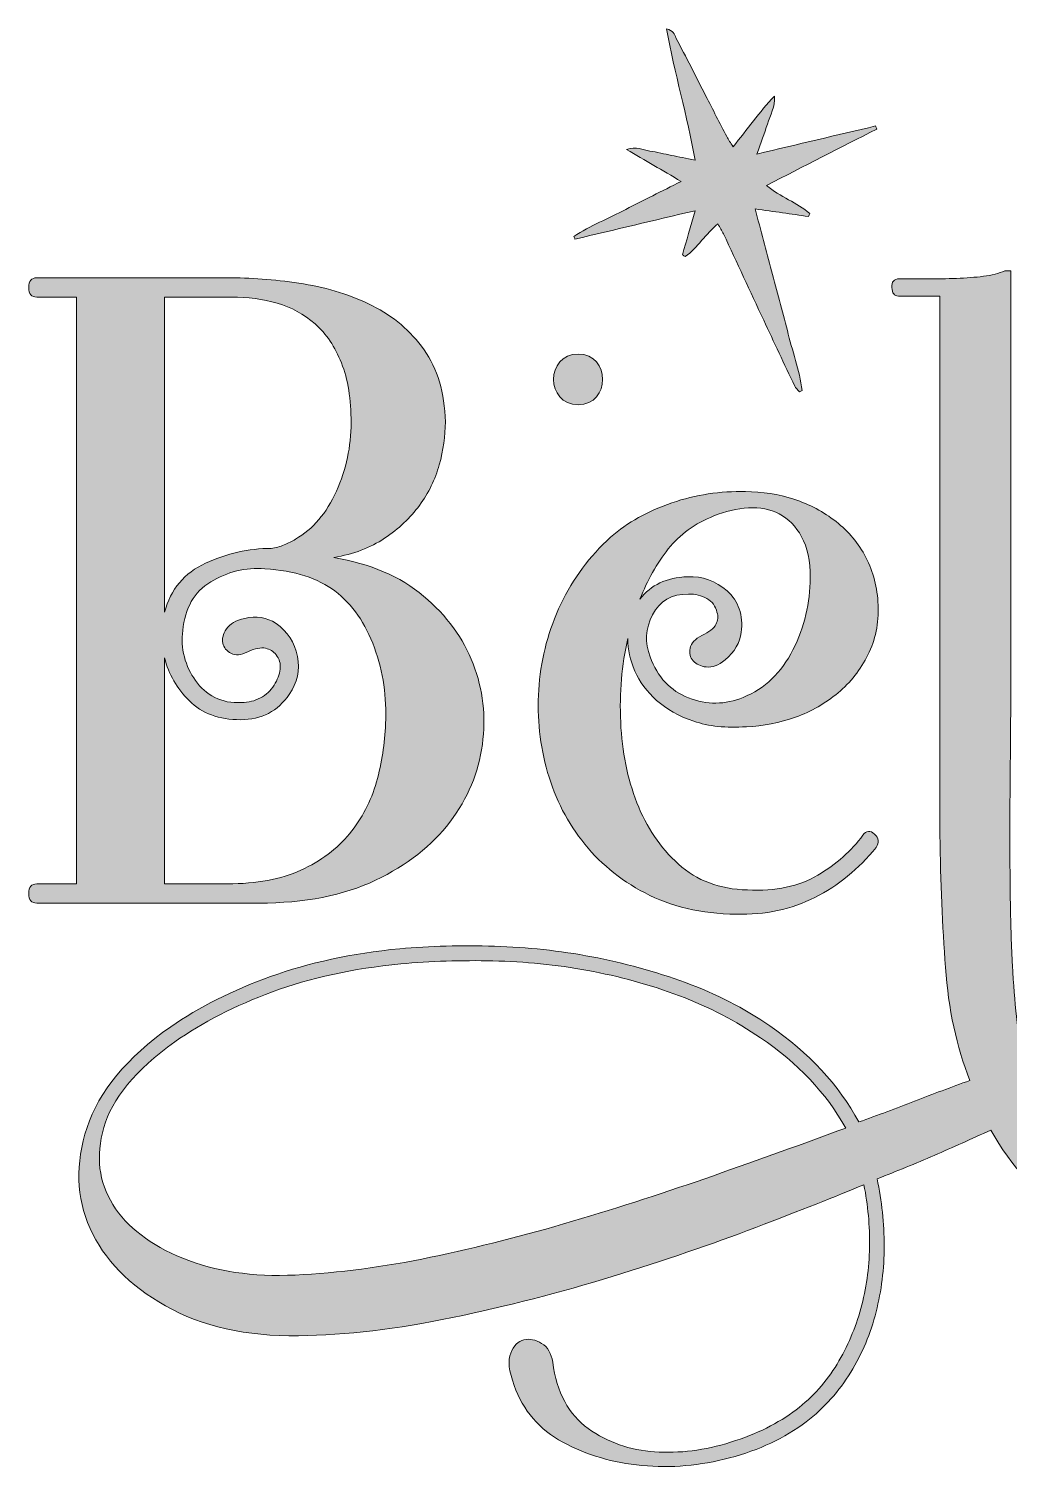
# Model space of a CAD drawing. Header units: inches. Extents: x 77 to 1005, y -819 to -262.
# Drawn here: x 77 to 456, y -819 to -262 of the extents above; entities that cross this region are included whole.
import ezdxf

# ---------------------------------------------------------------- set-up
doc = ezdxf.new("R2010")
doc.units = ezdxf.units.IN
doc.header["$MEASUREMENT"] = 0
doc.layers.add('Layer 1', color=7, linetype='Continuous')

# ---------------------------------------------------------------- blocks, each defined once
blk = doc.blocks.new('block 2')
at = {"layer": 'Layer 1', "true_color": 0xffffff}
h = blk.add_hatch(color=7, dxfattribs=at)
h.dxf.hatch_style = 2
edge = h.paths.add_edge_path()
edge.add_spline(control_points=[(334.54, -332.07), (332.75, -338.2), (331.14, -343.7), (329.54, -349.2), (329.91, -349.41), (330.29, -349.63), (330.66, -349.85), (335.51, -346.44), (338.52, -341.02), (343.28, -337.19), (344.09, -338.61), (344.9, -339.79), (345.5, -341.08), (350.69, -352.19), (355.83, -363.33), (361.02, -374.45), (364.99, -382.96), (368.99, -391.47), (373.03, -399.96), (373.43, -400.8), (374.25, -401.45), (374.87, -402.18), (375.22, -402.03), (375.56, -401.87), (375.91, -401.71), (374.91, -393.77), (372.02, -386.23), (370.18, -378.47), (368.33, -370.73), (366.14, -363.06), (364.09, -355.36), (362.02, -347.58), (359.94, -339.79), (357.7, -331.39), (365.04, -332.43), (371.7, -333.37), (378.35, -334.31), (378.51, -333.91), (378.68, -333.52), (378.84, -333.12), (373.92, -328.94), (367.5, -326.84), (362.07, -322.29), (376.62, -314.85), (390.71, -307.66), (404.79, -300.46), (404.65, -300.06), (404.51, -299.66), (404.37, -299.26), (389.33, -302.83), (374.29, -306.39), (358.43, -310.15), (359.98, -305.73), (361.32, -302.18), (362.46, -298.57), (363.57, -295.07), (365.54, -291.79), (365.16, -287.74), (359.34, -293.76), (354.71, -300.68), (349.15, -307.3), (348.17, -305.76), (347.35, -304.63), (346.71, -303.41), (343.99, -298.18), (341.34, -292.92), (338.65, -287.67), (334.8, -280.16), (330.99, -272.63), (327.06, -265.15), (326.41, -263.91), (326.01, -262.2), (323.41, -261.64), (326.58, -278.9), (331.32, -295.28), (334.53, -312.48), (330.95, -311.78), (328.15, -311.24), (325.35, -310.68), (322.54, -310.12), (319.75, -309.37), (316.92, -308.98), (314.27, -308.62), (311.67, -307.03), (307.95, -308.4), (315.17, -312.62), (321.7, -316.43), (329.09, -320.75), (321.42, -324.61), (314.49, -328), (307.65, -331.57), (300.96, -335.08), (293.88, -337.9), (287.54, -342.03), (287.68, -342.38), (287.82, -342.73), (287.96, -343.08), (303.23, -339.47), (318.51, -335.85), (334.54, -332.07)], knot_values=[0, 0, 0, 0, 1, 1, 1, 2, 2, 2, 3, 3, 3, 4, 4, 4, 5, 5, 5, 6, 6, 6, 7, 7, 7, 8, 8, 8, 9, 9, 9, 10, 10, 10, 11, 11, 11, 12, 12, 12, 13, 13, 13, 14, 14, 14, 15, 15, 15, 16, 16, 16, 17, 17, 17, 18, 18, 18, 19, 19, 19, 20, 20, 20, 21, 21, 21, 22, 22, 22, 23, 23, 23, 24, 24, 24, 25, 25, 25, 26, 26, 26, 27, 27, 27, 28, 28, 28, 29, 29, 29, 30, 30, 30, 31, 31, 31, 32, 32, 32, 33, 33, 33, 33], degree=3, periodic=1)
h = blk.add_hatch(color=7, dxfattribs=at)
h.dxf.hatch_style = 2
edge = h.paths.add_edge_path()
edge.add_spline(control_points=[(619.17, -641.19), (607.14, -634.77), (590.79, -632.22), (570.13, -633.53), (554.43, -634.58), (537.42, -637.59), (519.12, -642.56), (500.8, -647.52), (481.58, -653.8), (461.44, -661.39), (460.39, -655.9), (459.53, -650.14), (458.88, -644.13), (458.23, -638.11), (457.71, -631.5), (457.32, -624.31), (456.92, -617.12), (456.66, -609.07), (456.53, -600.18), (456.4, -591.29), (456.33, -581.22), (456.33, -569.97), (456.33, -566.04), (456.4, -557.22), (456.53, -543.48), (456.66, -529.75), (456.73, -513.07), (456.73, -493.45), (456.73, -473.83), (456.73, -452.06), (456.73, -428.12), (456.73, -404.19), (456.73, -379.92), (456.73, -355.33), (456.73, -355.33), (454.4, -355.33), (454.4, -355.33), (452.09, -356.38), (449.31, -357.1), (446.09, -357.49), (442.86, -357.88), (439.38, -358.15), (435.64, -358.28), (431.9, -358.41), (428.07, -358.47), (424.15, -358.47), (420.23, -358.47), (416.7, -358.47), (413.56, -358.47), (411.47, -358.47), (410.49, -359.59), (410.62, -361.81), (410.75, -364.03), (411.6, -365.14), (413.17, -365.14), (413.17, -365.14), (429.26, -365.14), (429.26, -365.14), (429.26, -365.14), (429.26, -573.89), (429.26, -573.89), (429.52, -591.94), (430.22, -609.01), (431.39, -625.1), (432.55, -641.19), (435.7, -655.77), (440.87, -668.85), (433.64, -671.46), (426.5, -674.15), (419.45, -676.89), (412.38, -679.64), (405.2, -682.32), (397.87, -684.94), (390.02, -670.55), (378.51, -658.12), (363.34, -647.66), (353.4, -640.86), (342.54, -635.3), (330.77, -630.98), (319, -626.67), (306.9, -623.33), (294.48, -620.98), (282.06, -618.62), (269.5, -617.25), (256.81, -616.86), (244.12, -616.47), (231.89, -616.79), (220.12, -617.84), (201.55, -619.67), (184.87, -623.27), (170.09, -628.63), (155.31, -633.99), (142.43, -640.46), (131.44, -648.05), (114.44, -660.08), (103.65, -673.1), (99.07, -687.09), (94.49, -701.09), (94.89, -714.1), (100.24, -726.14), (105.61, -738.17), (115.35, -748.17), (129.48, -756.16), (143.6, -764.13), (160.74, -767.99), (180.88, -767.73), (199.46, -767.47), (219.33, -765.11), (240.52, -760.67), (261.71, -756.22), (282.31, -750.92), (302.32, -744.78), (322.34, -738.63), (340.91, -732.28), (358.04, -725.74), (375.18, -719.2), (389.11, -713.71), (399.83, -709.26), (401.4, -717.11), (402.13, -725.16), (401.99, -733.4), (401.86, -741.64), (400.75, -749.55), (398.65, -757.14), (396.56, -764.72), (393.49, -771.91), (389.43, -778.72), (385.38, -785.52), (380.08, -791.4), (373.54, -796.37), (366.74, -801.6), (358.31, -805.79), (348.23, -808.93), (338.16, -812.07), (328.36, -813.31), (318.8, -812.66), (309.26, -812), (300.69, -808.99), (293.1, -803.63), (285.52, -798.27), (280.94, -789.7), (279.37, -777.93), (278.85, -774.53), (277.41, -772.11), (275.05, -770.67), (272.7, -769.23), (270.41, -768.77), (268.19, -769.3), (265.97, -769.82), (264.26, -771.52), (263.09, -774.4), (261.91, -777.28), (262.37, -781.46), (264.46, -786.96), (267.86, -796.63), (274.14, -803.96), (283.29, -808.93), (292.45, -813.9), (302.65, -816.91), (313.9, -817.96), (325.15, -819), (336.46, -818.02), (347.84, -815.01), (359.22, -812), (369.1, -807.36), (377.47, -801.08), (384.53, -795.59), (390.29, -789.18), (394.73, -781.86), (399.18, -774.53), (402.45, -766.75), (404.54, -758.51), (406.64, -750.27), (407.68, -741.76), (407.68, -733), (407.68, -724.24), (406.77, -715.54), (404.93, -706.91), (412.52, -704.03), (419.89, -701.02), (427.04, -697.89), (434.19, -694.75), (441.5, -691.47), (448.98, -688.08), (456.76, -702.2), (467.45, -713.51), (481.06, -722.02), (494.65, -730.51), (509.37, -736.34), (525.2, -739.48), (541.02, -742.62), (557.04, -742.94), (573.26, -740.46), (589.48, -737.97), (603.87, -732.67), (616.43, -724.57), (628.72, -716.72), (637.09, -707.3), (641.54, -696.32), (645.99, -685.33), (646.38, -674.99), (642.72, -665.32), (639.05, -655.64), (631.2, -647.59), (619.17, -641.19)], knot_values=[0, 0, 0, 0, 1, 1, 1, 2, 2, 2, 3, 3, 3, 4, 4, 4, 5, 5, 5, 6, 6, 6, 7, 7, 7, 8, 8, 8, 9, 9, 9, 10, 10, 10, 11, 11, 11, 12, 12, 12, 13, 13, 13, 14, 14, 14, 15, 15, 15, 16, 16, 16, 17, 17, 17, 18, 18, 18, 19, 19, 19, 20, 20, 20, 21, 21, 21, 22, 22, 22, 23, 23, 23, 24, 24, 24, 25, 25, 25, 26, 26, 26, 27, 27, 27, 28, 28, 28, 29, 29, 29, 30, 30, 30, 31, 31, 31, 32, 32, 32, 33, 33, 33, 34, 34, 34, 35, 35, 35, 36, 36, 36, 37, 37, 37, 38, 38, 38, 39, 39, 39, 40, 40, 40, 41, 41, 41, 42, 42, 42, 43, 43, 43, 44, 44, 44, 45, 45, 45, 46, 46, 46, 47, 47, 47, 48, 48, 48, 49, 49, 49, 50, 50, 50, 51, 51, 51, 52, 52, 52, 53, 53, 53, 54, 54, 54, 55, 55, 55, 56, 56, 56, 57, 57, 57, 58, 58, 58, 59, 59, 59, 60, 60, 60, 61, 61, 61, 62, 62, 62, 63, 63, 63, 64, 64, 64, 65, 65, 65, 66, 66, 66, 67, 67, 67, 68, 68, 68, 68], degree=3, periodic=1)
edge = h.paths.add_edge_path()
edge.add_spline(control_points=[(341.56, -705.73), (323.65, -712.01), (305.46, -717.9), (287.02, -723.39), (268.58, -728.88), (250.27, -733.53), (232.09, -737.32), (213.91, -741.11), (196.45, -743.4), (179.7, -744.19), (163.22, -744.97), (148.7, -742.81), (136.15, -737.71), (123.59, -732.61), (114.57, -725.68), (109.07, -716.92), (103.58, -708.15), (102.4, -698.21), (105.54, -687.09), (108.68, -675.97), (117.84, -664.93), (133.01, -653.94), (143.74, -646.35), (156.36, -639.87), (170.88, -634.52), (185.39, -629.15), (201.94, -625.55), (220.51, -623.72), (232.02, -622.68), (243.93, -622.28), (256.22, -622.55), (268.52, -622.8), (280.74, -624.05), (292.91, -626.28), (305.07, -628.49), (316.91, -631.77), (328.42, -636.09), (339.93, -640.4), (350.39, -645.83), (359.81, -652.37), (374.2, -662.04), (385.18, -673.69), (392.77, -687.29), (376.55, -693.31), (359.48, -699.46), (341.56, -705.73)], knot_values=[0, 0, 0, 0, 1, 1, 1, 2, 2, 2, 3, 3, 3, 4, 4, 4, 5, 5, 5, 6, 6, 6, 7, 7, 7, 8, 8, 8, 9, 9, 9, 10, 10, 10, 11, 11, 11, 12, 12, 12, 13, 13, 13, 14, 14, 14, 15, 15, 15, 15], degree=3, periodic=1)
edge = h.paths.add_edge_path()
edge.add_spline(control_points=[(635.85, -695.33), (631.27, -704.62), (623.88, -712.53), (613.68, -719.07), (606.62, -723.52), (598.64, -727.05), (589.75, -729.67), (580.85, -732.28), (571.56, -733.79), (561.89, -734.18), (552.2, -734.57), (542.4, -733.85), (532.46, -732.02), (522.51, -730.19), (513.23, -727.12), (504.6, -722.8), (495.96, -718.49), (488.18, -712.92), (481.25, -706.13), (474.32, -699.32), (469.02, -691.08), (465.36, -681.41), (485.76, -673.03), (505.38, -665.58), (524.22, -659.04), (543.05, -652.5), (559.79, -648.31), (574.44, -646.48), (593.8, -644.13), (608.71, -645.37), (619.17, -650.21), (629.64, -655.05), (636.18, -661.45), (638.79, -669.44), (641.41, -677.41), (640.42, -686.05), (635.85, -695.33)], knot_values=[0, 0, 0, 0, 1, 1, 1, 2, 2, 2, 3, 3, 3, 4, 4, 4, 5, 5, 5, 6, 6, 6, 7, 7, 7, 8, 8, 8, 9, 9, 9, 10, 10, 10, 11, 11, 11, 12, 12, 12, 12], degree=3, periodic=1)
h = blk.add_hatch(color=7, dxfattribs=at)
h.dxf.hatch_style = 2
edge = h.paths.add_edge_path()
edge.add_spline(control_points=[(210.71, -591.35), (223, -585.47), (232.61, -577.95), (239.55, -568.79), (246.47, -559.64), (250.66, -549.63), (252.1, -538.77), (253.54, -527.92), (252.36, -517.52), (248.57, -507.58), (244.78, -497.64), (238.37, -488.88), (229.34, -481.29), (220.32, -473.7), (208.74, -468.73), (194.62, -466.38), (202.2, -465.07), (208.74, -462.59), (214.24, -458.92), (219.73, -455.26), (224.24, -451.01), (227.78, -446.17), (231.31, -441.33), (233.86, -436.1), (235.43, -430.47), (237, -424.85), (237.78, -419.29), (237.78, -413.8), (237.52, -402.55), (234.77, -393.27), (229.54, -385.94), (224.31, -378.62), (217.63, -372.93), (209.53, -368.87), (201.42, -364.82), (192.52, -362), (182.85, -360.43), (173.17, -358.86), (163.88, -358.08), (154.99, -358.08), (154.99, -358.08), (79.65, -358.08), (79.65, -358.08), (77.55, -358.08), (76.51, -359.32), (76.51, -361.81), (76.51, -364.3), (77.55, -365.54), (79.65, -365.54), (79.65, -365.54), (94.95, -365.54), (94.95, -365.54), (94.95, -365.54), (94.95, -592.73), (94.95, -592.73), (94.95, -592.73), (79.65, -592.73), (79.65, -592.73), (77.55, -592.73), (76.51, -593.97), (76.51, -596.45), (76.51, -598.94), (77.55, -600.18), (79.65, -600.18), (79.65, -600.18), (165.58, -600.18), (165.58, -600.18), (183.37, -600.18), (198.41, -597.24), (210.71, -591.35)], knot_values=[0, 0, 0, 0, 1, 1, 1, 2, 2, 2, 3, 3, 3, 4, 4, 4, 5, 5, 5, 6, 6, 6, 7, 7, 7, 8, 8, 8, 9, 9, 9, 10, 10, 10, 11, 11, 11, 12, 12, 12, 13, 13, 13, 14, 14, 14, 15, 15, 15, 16, 16, 16, 17, 17, 17, 18, 18, 18, 19, 19, 19, 20, 20, 20, 21, 21, 21, 22, 22, 22, 23, 23, 23, 23], degree=3, periodic=1)
edge = h.paths.add_edge_path()
edge.add_spline(control_points=[(129.09, -365.54), (129.09, -365.54), (154.99, -365.54), (154.99, -365.54), (161.27, -365.54), (167.15, -366.32), (172.65, -367.89), (178.14, -369.46), (183.04, -372.14), (187.36, -375.93), (191.67, -379.73), (195.07, -384.76), (197.56, -391.04), (200.05, -397.32), (201.29, -405.04), (201.29, -414.19), (201.29, -423.35), (199.39, -432.18), (195.6, -440.68), (191.81, -449.18), (186.51, -455.39), (179.71, -459.31), (178.4, -460.1), (176.96, -460.82), (175.39, -461.47), (173.82, -462.13), (172.12, -462.59), (170.29, -462.85), (161.66, -462.85), (153.22, -464.75), (144.98, -468.54), (136.74, -472.33), (131.44, -478.68), (129.09, -487.57), (129.09, -487.57), (129.09, -365.54), (129.09, -365.54)], knot_values=[0, 0, 0, 0, 1, 1, 1, 2, 2, 2, 3, 3, 3, 4, 4, 4, 5, 5, 5, 6, 6, 6, 7, 7, 7, 8, 8, 8, 9, 9, 9, 10, 10, 10, 11, 11, 11, 12, 12, 12, 12], degree=3, periodic=1)
edge = h.paths.add_edge_path()
edge.add_spline(control_points=[(129.09, -592.73), (129.09, -592.73), (129.09, -505.22), (129.09, -505.22), (130.66, -511.5), (133.86, -517.06), (138.7, -521.9), (143.54, -526.74), (150.15, -529.16), (158.52, -529.16), (166.62, -529.16), (172.9, -525.89), (177.35, -519.35), (180.49, -514.9), (181.54, -510), (180.49, -504.64), (179.44, -499.28), (176.7, -495.02), (172.25, -491.88), (168.59, -489.53), (164.53, -488.88), (160.09, -489.92), (156.69, -490.71), (154.33, -492.08), (153.03, -494.04), (151.71, -496), (151.26, -497.84), (151.65, -499.53), (152.04, -501.24), (153.09, -502.55), (154.79, -503.46), (156.49, -504.38), (158.65, -504.18), (161.27, -502.87), (164.14, -501.56), (166.43, -501.1), (168.13, -501.5), (169.83, -501.89), (171.2, -502.74), (172.25, -504.05), (173.56, -505.62), (174.08, -507.45), (173.82, -509.54), (173.56, -511.64), (172.77, -513.73), (171.47, -515.82), (170.16, -517.92), (168.39, -519.55), (166.17, -520.72), (163.94, -521.9), (161.52, -522.49), (158.91, -522.49), (154.99, -522.75), (151.52, -522.1), (148.51, -520.53), (145.5, -518.96), (143.02, -516.8), (141.06, -514.05), (139.1, -511.31), (137.66, -508.24), (136.74, -504.83), (135.82, -501.44), (135.63, -498.03), (136.15, -494.63), (136.94, -486), (140.53, -479.72), (146.94, -475.8), (153.35, -471.87), (160.35, -470.17), (167.94, -470.69), (179.44, -471.48), (188.47, -474.36), (195.01, -479.33), (201.81, -484.56), (206.91, -491.88), (210.31, -501.3), (213.71, -510.72), (215.15, -520.53), (214.63, -530.73), (214.37, -538.32), (213.19, -545.84), (211.1, -553.29), (209, -560.75), (205.54, -567.42), (200.7, -573.3), (195.86, -579.19), (189.58, -583.9), (181.87, -587.43), (174.15, -590.96), (164.66, -592.73), (153.42, -592.73), (153.42, -592.73), (129.09, -592.73), (129.09, -592.73)], knot_values=[0, 0, 0, 0, 1, 1, 1, 2, 2, 2, 3, 3, 3, 4, 4, 4, 5, 5, 5, 6, 6, 6, 7, 7, 7, 8, 8, 8, 9, 9, 9, 10, 10, 10, 11, 11, 11, 12, 12, 12, 13, 13, 13, 14, 14, 14, 15, 15, 15, 16, 16, 16, 17, 17, 17, 18, 18, 18, 19, 19, 19, 20, 20, 20, 21, 21, 21, 22, 22, 22, 23, 23, 23, 24, 24, 24, 25, 25, 25, 26, 26, 26, 27, 27, 27, 28, 28, 28, 29, 29, 29, 30, 30, 30, 31, 31, 31, 31], degree=3, periodic=1)
h = blk.add_hatch(color=7, dxfattribs=at)
h.dxf.hatch_style = 2
edge = h.paths.add_edge_path()
edge.add_spline(control_points=[(289.17, -407.22), (301.82, -407.22), (301.84, -387.58), (289.17, -387.58), (276.53, -387.58), (276.51, -407.22), (289.17, -407.22)], knot_values=[0, 0, 0, 0, 1, 1, 1, 2, 2, 2, 2], degree=3, periodic=1)
h = blk.add_hatch(color=7, dxfattribs=at)
h.dxf.hatch_style = 2
edge = h.paths.add_edge_path()
edge.add_spline(control_points=[(290.56, -575.85), (296.96, -584.23), (305.14, -591.03), (315.08, -596.26), (325.02, -601.49), (336.79, -604.23), (350.4, -604.5), (361.64, -604.76), (371.78, -602.6), (380.8, -598.02), (389.83, -593.45), (397.74, -586.98), (404.54, -578.6), (405.85, -576.77), (405.65, -575.07), (403.95, -573.5), (402.25, -571.93), (400.75, -572.06), (399.44, -573.89), (394.99, -579.91), (389.17, -585.07), (381.98, -589.39), (374.78, -593.71), (365.7, -595.61), (354.71, -595.08), (343.98, -594.82), (335.09, -591.49), (328.03, -585.07), (320.96, -578.67), (315.6, -570.75), (311.94, -561.34), (308.28, -551.92), (306.18, -541.52), (305.66, -530.14), (305.14, -518.76), (306.05, -507.97), (308.41, -497.77), (308.41, -501.96), (309.32, -506.14), (311.16, -510.33), (312.98, -514.51), (315.8, -518.31), (319.59, -521.7), (323.38, -525.11), (328.16, -527.79), (333.92, -529.75), (339.67, -531.71), (346.47, -532.43), (354.32, -531.91), (360.85, -531.65), (367.2, -530.4), (373.35, -528.18), (379.49, -525.96), (384.99, -522.82), (389.83, -518.76), (394.67, -514.71), (398.52, -509.8), (401.4, -504.05), (404.28, -498.3), (405.59, -491.88), (405.33, -484.82), (405.06, -478.02), (403.5, -471.87), (400.62, -466.38), (397.74, -460.88), (393.88, -456.24), (389.04, -452.45), (384.2, -448.66), (378.78, -445.78), (372.76, -443.82), (366.74, -441.85), (360.46, -440.87), (353.93, -440.87), (344.25, -440.62), (334.76, -442.05), (325.48, -445.19), (316.19, -448.33), (308.28, -452.78), (301.74, -458.53), (293.63, -465.86), (287.22, -474.49), (282.51, -484.43), (277.8, -494.37), (274.99, -504.77), (274.08, -515.62), (273.15, -526.48), (274.08, -537.14), (276.82, -547.6), (279.57, -558.07), (284.14, -567.48), (290.56, -575.85)], knot_values=[0, 0, 0, 0, 1, 1, 1, 2, 2, 2, 3, 3, 3, 4, 4, 4, 5, 5, 5, 6, 6, 6, 7, 7, 7, 8, 8, 8, 9, 9, 9, 10, 10, 10, 11, 11, 11, 12, 12, 12, 13, 13, 13, 14, 14, 14, 15, 15, 15, 16, 16, 16, 17, 17, 17, 18, 18, 18, 19, 19, 19, 20, 20, 20, 21, 21, 21, 22, 22, 22, 23, 23, 23, 24, 24, 24, 25, 25, 25, 26, 26, 26, 27, 27, 27, 28, 28, 28, 29, 29, 29, 30, 30, 30, 30], degree=3, periodic=1)
edge = h.paths.add_edge_path()
edge.add_spline(control_points=[(324.1, -463.04), (328.55, -457.42), (334.43, -453.17), (341.76, -450.29), (346.21, -448.46), (350.65, -447.41), (355.1, -447.15), (359.55, -446.89), (363.54, -447.68), (367.07, -449.51), (370.6, -451.34), (373.48, -454.28), (375.7, -458.33), (377.92, -462.39), (379.04, -467.69), (379.04, -474.23), (379.04, -483.91), (376.81, -493.19), (372.37, -502.08), (367.92, -510.98), (361.51, -517.13), (353.14, -520.53), (346.08, -523.41), (339.02, -523.47), (331.95, -520.72), (324.89, -517.98), (319.92, -512.68), (317.04, -504.83), (314.95, -499.34), (315.28, -493.91), (318.02, -488.55), (320.77, -483.19), (325.41, -480.5), (331.95, -480.5), (334.57, -480.5), (336.92, -481.09), (339.02, -482.27), (341.11, -483.45), (342.41, -485.21), (342.94, -487.57), (343.46, -489.14), (343.33, -490.71), (342.55, -492.28), (341.76, -493.84), (339.93, -495.29), (337.05, -496.59), (334.43, -497.9), (332.93, -499.53), (332.54, -501.5), (332.15, -503.46), (332.54, -505.1), (333.72, -506.4), (334.9, -507.71), (336.59, -508.5), (338.82, -508.76), (341.04, -509.02), (343.46, -508.11), (346.08, -506.01), (349.74, -502.87), (351.83, -499.34), (352.36, -495.41), (353.14, -488.62), (351.31, -483.25), (346.86, -479.33), (342.41, -475.4), (337.31, -473.58), (331.56, -473.83), (323.45, -474.1), (317.3, -476.97), (313.12, -482.47), (315.99, -475.15), (319.65, -468.67), (324.1, -463.04)], knot_values=[0, 0, 0, 0, 1, 1, 1, 2, 2, 2, 3, 3, 3, 4, 4, 4, 5, 5, 5, 6, 6, 6, 7, 7, 7, 8, 8, 8, 9, 9, 9, 10, 10, 10, 11, 11, 11, 12, 12, 12, 13, 13, 13, 14, 14, 14, 15, 15, 15, 16, 16, 16, 17, 17, 17, 18, 18, 18, 19, 19, 19, 20, 20, 20, 21, 21, 21, 22, 22, 22, 23, 23, 23, 24, 24, 24, 24], degree=3, periodic=1)
at = {"layer": 'Layer 1', "lineweight": 0}
for points, knots in [([(334.54, -332.07), (332.75, -338.2), (331.14, -343.7), (329.54, -349.2), (329.91, -349.41), (330.29, -349.63), (330.66, -349.85), (335.51, -346.44), (338.52, -341.02), (343.28, -337.19), (344.09, -338.61), (344.9, -339.79), (345.5, -341.08), (350.69, -352.19), (355.83, -363.33), (361.02, -374.45), (364.99, -382.96), (368.99, -391.47), (373.03, -399.96), (373.43, -400.8), (374.25, -401.45), (374.87, -402.18), (375.22, -402.03), (375.56, -401.87), (375.91, -401.71), (374.91, -393.77), (372.02, -386.23), (370.18, -378.47), (368.33, -370.73), (366.14, -363.06), (364.09, -355.36), (362.02, -347.58), (359.94, -339.79), (357.7, -331.39), (365.04, -332.43), (371.7, -333.37), (378.35, -334.31), (378.51, -333.91), (378.68, -333.52), (378.84, -333.12), (373.92, -328.94), (367.5, -326.84), (362.07, -322.29), (376.62, -314.85), (390.71, -307.66), (404.79, -300.46), (404.65, -300.06), (404.51, -299.66), (404.37, -299.26), (389.33, -302.83), (374.29, -306.39), (358.43, -310.15), (359.98, -305.73), (361.32, -302.18), (362.46, -298.57), (363.57, -295.07), (365.54, -291.79), (365.16, -287.74), (359.34, -293.76), (354.71, -300.68), (349.15, -307.3), (348.17, -305.76), (347.35, -304.63), (346.71, -303.41), (343.99, -298.18), (341.34, -292.92), (338.65, -287.67), (334.8, -280.16), (330.99, -272.63), (327.06, -265.15), (326.41, -263.91), (326.01, -262.2), (323.41, -261.64), (326.58, -278.9), (331.32, -295.28), (334.53, -312.48), (330.95, -311.78), (328.15, -311.24), (325.35, -310.68), (322.54, -310.12), (319.75, -309.37), (316.92, -308.98), (314.27, -308.62), (311.67, -307.03), (307.95, -308.4), (315.17, -312.62), (321.7, -316.43), (329.09, -320.75), (321.42, -324.61), (314.49, -328), (307.65, -331.57), (300.96, -335.08), (293.88, -337.9), (287.54, -342.03), (287.68, -342.38), (287.82, -342.73), (287.96, -343.08), (303.23, -339.47), (318.51, -335.85), (334.54, -332.07)], [0, 0, 0, 0, 1, 1, 1, 2, 2, 2, 3, 3, 3, 4, 4, 4, 5, 5, 5, 6, 6, 6, 7, 7, 7, 8, 8, 8, 9, 9, 9, 10, 10, 10, 11, 11, 11, 12, 12, 12, 13, 13, 13, 14, 14, 14, 15, 15, 15, 16, 16, 16, 17, 17, 17, 18, 18, 18, 19, 19, 19, 20, 20, 20, 21, 21, 21, 22, 22, 22, 23, 23, 23, 24, 24, 24, 25, 25, 25, 26, 26, 26, 27, 27, 27, 28, 28, 28, 29, 29, 29, 30, 30, 30, 31, 31, 31, 32, 32, 32, 33, 33, 33, 33]), ([(619.17, -641.19), (607.14, -634.77), (590.79, -632.22), (570.13, -633.53), (554.43, -634.58), (537.42, -637.59), (519.12, -642.56), (500.8, -647.52), (481.58, -653.8), (461.44, -661.39), (460.39, -655.9), (459.53, -650.14), (458.88, -644.13), (458.23, -638.11), (457.71, -631.5), (457.32, -624.31), (456.92, -617.12), (456.66, -609.07), (456.53, -600.18), (456.4, -591.29), (456.33, -581.22), (456.33, -569.97), (456.33, -566.04), (456.4, -557.22), (456.53, -543.48), (456.66, -529.75), (456.73, -513.07), (456.73, -493.45), (456.73, -473.83), (456.73, -452.06), (456.73, -428.12), (456.73, -404.19), (456.73, -379.92), (456.73, -355.33), (456.73, -355.33), (454.4, -355.33), (454.4, -355.33), (452.09, -356.38), (449.31, -357.1), (446.09, -357.49), (442.86, -357.88), (439.38, -358.15), (435.64, -358.28), (431.9, -358.41), (428.07, -358.47), (424.15, -358.47), (420.23, -358.47), (416.7, -358.47), (413.56, -358.47), (411.47, -358.47), (410.49, -359.59), (410.62, -361.81), (410.75, -364.03), (411.6, -365.14), (413.17, -365.14), (413.17, -365.14), (429.26, -365.14), (429.26, -365.14), (429.26, -365.14), (429.26, -573.89), (429.26, -573.89), (429.52, -591.94), (430.22, -609.01), (431.39, -625.1), (432.55, -641.19), (435.7, -655.77), (440.87, -668.85), (433.64, -671.46), (426.5, -674.15), (419.45, -676.89), (412.38, -679.64), (405.2, -682.32), (397.87, -684.94), (390.02, -670.55), (378.51, -658.12), (363.34, -647.66), (353.4, -640.86), (342.54, -635.3), (330.77, -630.98), (319, -626.67), (306.9, -623.33), (294.48, -620.98), (282.06, -618.62), (269.5, -617.25), (256.81, -616.86), (244.12, -616.47), (231.89, -616.79), (220.12, -617.84), (201.55, -619.67), (184.87, -623.27), (170.09, -628.63), (155.31, -633.99), (142.43, -640.46), (131.44, -648.05), (114.44, -660.08), (103.65, -673.1), (99.07, -687.09), (94.49, -701.09), (94.89, -714.1), (100.24, -726.14), (105.61, -738.17), (115.35, -748.17), (129.48, -756.16), (143.6, -764.13), (160.74, -767.99), (180.88, -767.73), (199.46, -767.47), (219.33, -765.11), (240.52, -760.67), (261.71, -756.22), (282.31, -750.92), (302.32, -744.78), (322.34, -738.63), (340.91, -732.28), (358.04, -725.74), (375.18, -719.2), (389.11, -713.71), (399.83, -709.26), (401.4, -717.11), (402.13, -725.16), (401.99, -733.4), (401.86, -741.64), (400.75, -749.55), (398.65, -757.14), (396.56, -764.72), (393.49, -771.91), (389.43, -778.72), (385.38, -785.52), (380.08, -791.4), (373.54, -796.37), (366.74, -801.6), (358.31, -805.79), (348.23, -808.93), (338.16, -812.07), (328.36, -813.31), (318.8, -812.66), (309.26, -812), (300.69, -808.99), (293.1, -803.63), (285.52, -798.27), (280.94, -789.7), (279.37, -777.93), (278.85, -774.53), (277.41, -772.11), (275.05, -770.67), (272.7, -769.23), (270.41, -768.77), (268.19, -769.3), (265.97, -769.82), (264.26, -771.52), (263.09, -774.4), (261.91, -777.28), (262.37, -781.46), (264.46, -786.96), (267.86, -796.63), (274.14, -803.96), (283.29, -808.93), (292.45, -813.9), (302.65, -816.91), (313.9, -817.96), (325.15, -819), (336.46, -818.02), (347.84, -815.01), (359.22, -812), (369.1, -807.36), (377.47, -801.08), (384.53, -795.59), (390.29, -789.18), (394.73, -781.86), (399.18, -774.53), (402.45, -766.75), (404.54, -758.51), (406.64, -750.27), (407.68, -741.76), (407.68, -733), (407.68, -724.24), (406.77, -715.54), (404.93, -706.91), (412.52, -704.03), (419.89, -701.02), (427.04, -697.89), (434.19, -694.75), (441.5, -691.47), (448.98, -688.08), (456.76, -702.2), (467.45, -713.51), (481.06, -722.02), (494.65, -730.51), (509.37, -736.34), (525.2, -739.48), (541.02, -742.62), (557.04, -742.94), (573.26, -740.46), (589.48, -737.97), (603.87, -732.67), (616.43, -724.57), (628.72, -716.72), (637.09, -707.3), (641.54, -696.32), (645.99, -685.33), (646.38, -674.99), (642.72, -665.32), (639.05, -655.64), (631.2, -647.59), (619.17, -641.19)], [0, 0, 0, 0, 1, 1, 1, 2, 2, 2, 3, 3, 3, 4, 4, 4, 5, 5, 5, 6, 6, 6, 7, 7, 7, 8, 8, 8, 9, 9, 9, 10, 10, 10, 11, 11, 11, 12, 12, 12, 13, 13, 13, 14, 14, 14, 15, 15, 15, 16, 16, 16, 17, 17, 17, 18, 18, 18, 19, 19, 19, 20, 20, 20, 21, 21, 21, 22, 22, 22, 23, 23, 23, 24, 24, 24, 25, 25, 25, 26, 26, 26, 27, 27, 27, 28, 28, 28, 29, 29, 29, 30, 30, 30, 31, 31, 31, 32, 32, 32, 33, 33, 33, 34, 34, 34, 35, 35, 35, 36, 36, 36, 37, 37, 37, 38, 38, 38, 39, 39, 39, 40, 40, 40, 41, 41, 41, 42, 42, 42, 43, 43, 43, 44, 44, 44, 45, 45, 45, 46, 46, 46, 47, 47, 47, 48, 48, 48, 49, 49, 49, 50, 50, 50, 51, 51, 51, 52, 52, 52, 53, 53, 53, 54, 54, 54, 55, 55, 55, 56, 56, 56, 57, 57, 57, 58, 58, 58, 59, 59, 59, 60, 60, 60, 61, 61, 61, 62, 62, 62, 63, 63, 63, 64, 64, 64, 65, 65, 65, 66, 66, 66, 67, 67, 67, 68, 68, 68, 68]), ([(210.71, -591.35), (223, -585.47), (232.61, -577.95), (239.55, -568.79), (246.47, -559.64), (250.66, -549.63), (252.1, -538.77), (253.54, -527.92), (252.36, -517.52), (248.57, -507.58), (244.78, -497.64), (238.37, -488.88), (229.34, -481.29), (220.32, -473.7), (208.74, -468.73), (194.62, -466.38), (202.2, -465.07), (208.74, -462.59), (214.24, -458.92), (219.73, -455.26), (224.24, -451.01), (227.78, -446.17), (231.31, -441.33), (233.86, -436.1), (235.43, -430.47), (237, -424.85), (237.78, -419.29), (237.78, -413.8), (237.52, -402.55), (234.77, -393.27), (229.54, -385.94), (224.31, -378.62), (217.63, -372.93), (209.53, -368.87), (201.42, -364.82), (192.52, -362), (182.85, -360.43), (173.17, -358.86), (163.88, -358.08), (154.99, -358.08), (154.99, -358.08), (79.65, -358.08), (79.65, -358.08), (77.55, -358.08), (76.51, -359.32), (76.51, -361.81), (76.51, -364.3), (77.55, -365.54), (79.65, -365.54), (79.65, -365.54), (94.95, -365.54), (94.95, -365.54), (94.95, -365.54), (94.95, -592.73), (94.95, -592.73), (94.95, -592.73), (79.65, -592.73), (79.65, -592.73), (77.55, -592.73), (76.51, -593.97), (76.51, -596.45), (76.51, -598.94), (77.55, -600.18), (79.65, -600.18), (79.65, -600.18), (165.58, -600.18), (165.58, -600.18), (183.37, -600.18), (198.41, -597.24), (210.71, -591.35)], [0, 0, 0, 0, 1, 1, 1, 2, 2, 2, 3, 3, 3, 4, 4, 4, 5, 5, 5, 6, 6, 6, 7, 7, 7, 8, 8, 8, 9, 9, 9, 10, 10, 10, 11, 11, 11, 12, 12, 12, 13, 13, 13, 14, 14, 14, 15, 15, 15, 16, 16, 16, 17, 17, 17, 18, 18, 18, 19, 19, 19, 20, 20, 20, 21, 21, 21, 22, 22, 22, 23, 23, 23, 23]), ([(129.09, -365.54), (129.09, -365.54), (154.99, -365.54), (154.99, -365.54), (161.27, -365.54), (167.15, -366.32), (172.65, -367.89), (178.14, -369.46), (183.04, -372.14), (187.36, -375.93), (191.67, -379.73), (195.07, -384.76), (197.56, -391.04), (200.05, -397.32), (201.29, -405.04), (201.29, -414.19), (201.29, -423.35), (199.39, -432.18), (195.6, -440.68), (191.81, -449.18), (186.51, -455.39), (179.71, -459.31), (178.4, -460.1), (176.96, -460.82), (175.39, -461.47), (173.82, -462.13), (172.12, -462.59), (170.29, -462.85), (161.66, -462.85), (153.22, -464.75), (144.98, -468.54), (136.74, -472.33), (131.44, -478.68), (129.09, -487.57), (129.09, -487.57), (129.09, -365.54), (129.09, -365.54)], [0, 0, 0, 0, 1, 1, 1, 2, 2, 2, 3, 3, 3, 4, 4, 4, 5, 5, 5, 6, 6, 6, 7, 7, 7, 8, 8, 8, 9, 9, 9, 10, 10, 10, 11, 11, 11, 12, 12, 12, 12]), ([(289.17, -407.22), (301.82, -407.22), (301.84, -387.58), (289.17, -387.58), (276.53, -387.58), (276.51, -407.22), (289.17, -407.22)], [0, 0, 0, 0, 1, 1, 1, 2, 2, 2, 2]), ([(290.56, -575.85), (296.96, -584.23), (305.14, -591.03), (315.08, -596.26), (325.02, -601.49), (336.79, -604.23), (350.4, -604.5), (361.64, -604.76), (371.78, -602.6), (380.8, -598.02), (389.83, -593.45), (397.74, -586.98), (404.54, -578.6), (405.85, -576.77), (405.65, -575.07), (403.95, -573.5), (402.25, -571.93), (400.75, -572.06), (399.44, -573.89), (394.99, -579.91), (389.17, -585.07), (381.98, -589.39), (374.78, -593.71), (365.7, -595.61), (354.71, -595.08), (343.98, -594.82), (335.09, -591.49), (328.03, -585.07), (320.96, -578.67), (315.6, -570.75), (311.94, -561.34), (308.28, -551.92), (306.18, -541.52), (305.66, -530.14), (305.14, -518.76), (306.05, -507.97), (308.41, -497.77), (308.41, -501.96), (309.32, -506.14), (311.16, -510.33), (312.98, -514.51), (315.8, -518.31), (319.59, -521.7), (323.38, -525.11), (328.16, -527.79), (333.92, -529.75), (339.67, -531.71), (346.47, -532.43), (354.32, -531.91), (360.85, -531.65), (367.2, -530.4), (373.35, -528.18), (379.49, -525.96), (384.99, -522.82), (389.83, -518.76), (394.67, -514.71), (398.52, -509.8), (401.4, -504.05), (404.28, -498.3), (405.59, -491.88), (405.33, -484.82), (405.06, -478.02), (403.5, -471.87), (400.62, -466.38), (397.74, -460.88), (393.88, -456.24), (389.04, -452.45), (384.2, -448.66), (378.78, -445.78), (372.76, -443.82), (366.74, -441.85), (360.46, -440.87), (353.93, -440.87), (344.25, -440.62), (334.76, -442.05), (325.48, -445.19), (316.19, -448.33), (308.28, -452.78), (301.74, -458.53), (293.63, -465.86), (287.22, -474.49), (282.51, -484.43), (277.8, -494.37), (274.99, -504.77), (274.08, -515.62), (273.15, -526.48), (274.08, -537.14), (276.82, -547.6), (279.57, -558.07), (284.14, -567.48), (290.56, -575.85)], [0, 0, 0, 0, 1, 1, 1, 2, 2, 2, 3, 3, 3, 4, 4, 4, 5, 5, 5, 6, 6, 6, 7, 7, 7, 8, 8, 8, 9, 9, 9, 10, 10, 10, 11, 11, 11, 12, 12, 12, 13, 13, 13, 14, 14, 14, 15, 15, 15, 16, 16, 16, 17, 17, 17, 18, 18, 18, 19, 19, 19, 20, 20, 20, 21, 21, 21, 22, 22, 22, 23, 23, 23, 24, 24, 24, 25, 25, 25, 26, 26, 26, 27, 27, 27, 28, 28, 28, 29, 29, 29, 30, 30, 30, 30]), ([(324.1, -463.04), (328.55, -457.42), (334.43, -453.17), (341.76, -450.29), (346.21, -448.46), (350.65, -447.41), (355.1, -447.15), (359.55, -446.89), (363.54, -447.68), (367.07, -449.51), (370.6, -451.34), (373.48, -454.28), (375.7, -458.33), (377.92, -462.39), (379.04, -467.69), (379.04, -474.23), (379.04, -483.91), (376.81, -493.19), (372.37, -502.08), (367.92, -510.98), (361.51, -517.13), (353.14, -520.53), (346.08, -523.41), (339.02, -523.47), (331.95, -520.72), (324.89, -517.98), (319.92, -512.68), (317.04, -504.83), (314.95, -499.34), (315.28, -493.91), (318.02, -488.55), (320.77, -483.19), (325.41, -480.5), (331.95, -480.5), (334.57, -480.5), (336.92, -481.09), (339.02, -482.27), (341.11, -483.45), (342.41, -485.21), (342.94, -487.57), (343.46, -489.14), (343.33, -490.71), (342.55, -492.28), (341.76, -493.84), (339.93, -495.29), (337.05, -496.59), (334.43, -497.9), (332.93, -499.53), (332.54, -501.5), (332.15, -503.46), (332.54, -505.1), (333.72, -506.4), (334.9, -507.71), (336.59, -508.5), (338.82, -508.76), (341.04, -509.02), (343.46, -508.11), (346.08, -506.01), (349.74, -502.87), (351.83, -499.34), (352.36, -495.41), (353.14, -488.62), (351.31, -483.25), (346.86, -479.33), (342.41, -475.4), (337.31, -473.58), (331.56, -473.83), (323.45, -474.1), (317.3, -476.97), (313.12, -482.47), (315.99, -475.15), (319.65, -468.67), (324.1, -463.04)], [0, 0, 0, 0, 1, 1, 1, 2, 2, 2, 3, 3, 3, 4, 4, 4, 5, 5, 5, 6, 6, 6, 7, 7, 7, 8, 8, 8, 9, 9, 9, 10, 10, 10, 11, 11, 11, 12, 12, 12, 13, 13, 13, 14, 14, 14, 15, 15, 15, 16, 16, 16, 17, 17, 17, 18, 18, 18, 19, 19, 19, 20, 20, 20, 21, 21, 21, 22, 22, 22, 23, 23, 23, 24, 24, 24, 24]), ([(129.09, -592.73), (129.09, -592.73), (129.09, -505.22), (129.09, -505.22), (130.66, -511.5), (133.86, -517.06), (138.7, -521.9), (143.54, -526.74), (150.15, -529.16), (158.52, -529.16), (166.62, -529.16), (172.9, -525.89), (177.35, -519.35), (180.49, -514.9), (181.54, -510), (180.49, -504.64), (179.44, -499.28), (176.7, -495.02), (172.25, -491.88), (168.59, -489.53), (164.53, -488.88), (160.09, -489.92), (156.69, -490.71), (154.33, -492.08), (153.03, -494.04), (151.71, -496), (151.26, -497.84), (151.65, -499.53), (152.04, -501.24), (153.09, -502.55), (154.79, -503.46), (156.49, -504.38), (158.65, -504.18), (161.27, -502.87), (164.14, -501.56), (166.43, -501.1), (168.13, -501.5), (169.83, -501.89), (171.2, -502.74), (172.25, -504.05), (173.56, -505.62), (174.08, -507.45), (173.82, -509.54), (173.56, -511.64), (172.77, -513.73), (171.47, -515.82), (170.16, -517.92), (168.39, -519.55), (166.17, -520.72), (163.94, -521.9), (161.52, -522.49), (158.91, -522.49), (154.99, -522.75), (151.52, -522.1), (148.51, -520.53), (145.5, -518.96), (143.02, -516.8), (141.06, -514.05), (139.1, -511.31), (137.66, -508.24), (136.74, -504.83), (135.82, -501.44), (135.63, -498.03), (136.15, -494.63), (136.94, -486), (140.53, -479.72), (146.94, -475.8), (153.35, -471.87), (160.35, -470.17), (167.94, -470.69), (179.44, -471.48), (188.47, -474.36), (195.01, -479.33), (201.81, -484.56), (206.91, -491.88), (210.31, -501.3), (213.71, -510.72), (215.15, -520.53), (214.63, -530.73), (214.37, -538.32), (213.19, -545.84), (211.1, -553.29), (209, -560.75), (205.54, -567.42), (200.7, -573.3), (195.86, -579.19), (189.58, -583.9), (181.87, -587.43), (174.15, -590.96), (164.66, -592.73), (153.42, -592.73), (153.42, -592.73), (129.09, -592.73), (129.09, -592.73)], [0, 0, 0, 0, 1, 1, 1, 2, 2, 2, 3, 3, 3, 4, 4, 4, 5, 5, 5, 6, 6, 6, 7, 7, 7, 8, 8, 8, 9, 9, 9, 10, 10, 10, 11, 11, 11, 12, 12, 12, 13, 13, 13, 14, 14, 14, 15, 15, 15, 16, 16, 16, 17, 17, 17, 18, 18, 18, 19, 19, 19, 20, 20, 20, 21, 21, 21, 22, 22, 22, 23, 23, 23, 24, 24, 24, 25, 25, 25, 26, 26, 26, 27, 27, 27, 28, 28, 28, 29, 29, 29, 30, 30, 30, 31, 31, 31, 31]), ([(341.56, -705.73), (323.65, -712.01), (305.46, -717.9), (287.02, -723.39), (268.58, -728.88), (250.27, -733.53), (232.09, -737.32), (213.91, -741.11), (196.45, -743.4), (179.7, -744.19), (163.22, -744.97), (148.7, -742.81), (136.15, -737.71), (123.59, -732.61), (114.57, -725.68), (109.07, -716.92), (103.58, -708.15), (102.4, -698.21), (105.54, -687.09), (108.68, -675.97), (117.84, -664.93), (133.01, -653.94), (143.74, -646.35), (156.36, -639.87), (170.88, -634.52), (185.39, -629.15), (201.94, -625.55), (220.51, -623.72), (232.02, -622.68), (243.93, -622.28), (256.22, -622.55), (268.52, -622.8), (280.74, -624.05), (292.91, -626.28), (305.07, -628.49), (316.91, -631.77), (328.42, -636.09), (339.93, -640.4), (350.39, -645.83), (359.81, -652.37), (374.2, -662.04), (385.18, -673.69), (392.77, -687.29), (376.55, -693.31), (359.48, -699.46), (341.56, -705.73)], [0, 0, 0, 0, 1, 1, 1, 2, 2, 2, 3, 3, 3, 4, 4, 4, 5, 5, 5, 6, 6, 6, 7, 7, 7, 8, 8, 8, 9, 9, 9, 10, 10, 10, 11, 11, 11, 12, 12, 12, 13, 13, 13, 14, 14, 14, 15, 15, 15, 15])]:
    blk.add_open_spline(points, degree=3, knots=knots, dxfattribs=at)

msp = doc.modelspace()

# ---------------------------------------------------------------- block references
at = {"layer": 'Layer 1'}
msp.add_blockref('block 2', (0, 0), dxfattribs=at)

doc.saveas('drawing.dxf')
